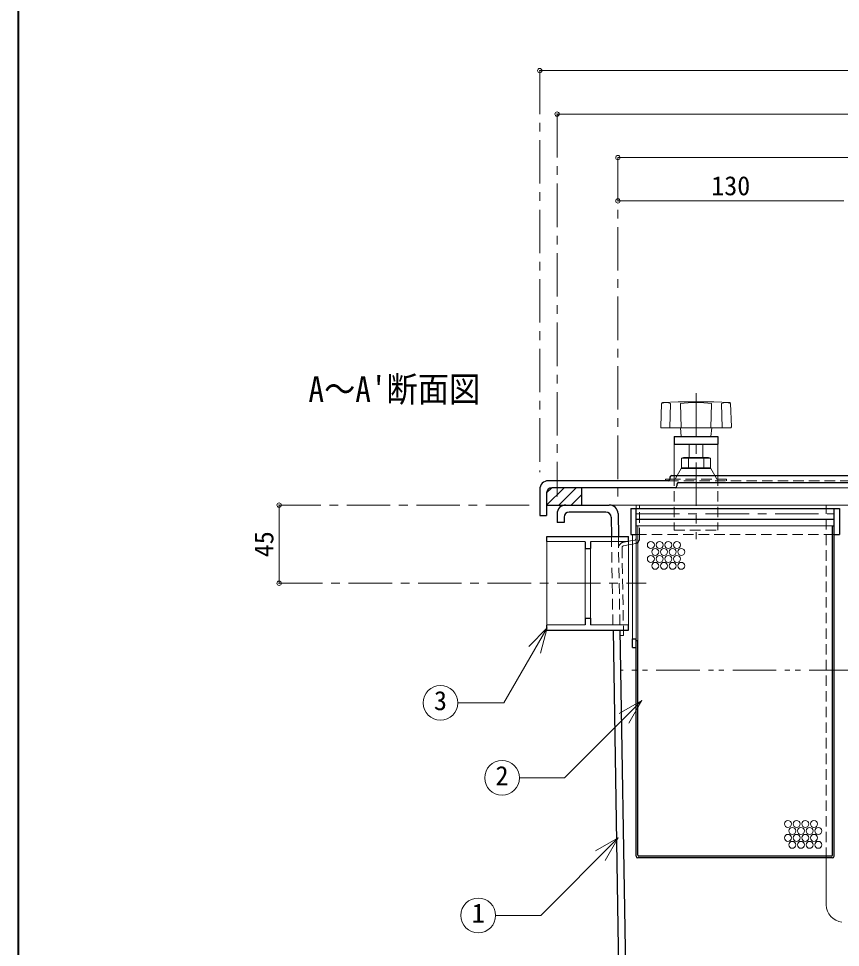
# Model space of a CAD drawing. Units: millimetres, scale not verified. Extents: x -1060 to 965, y -710 to 695.
# Drawn here: x -1060 to -587, y -402 to 133 of the extents above; entities that cross this region are included whole.
import ezdxf
from ezdxf.enums import TextEntityAlignment as Align

# ---------------------------------------------------------------- set-up
doc = ezdxf.new("R2010")
doc.units = ezdxf.units.MM
doc.header["$LTSCALE"] = 5
doc.header["$PDMODE"] = 32
doc.header["$PDSIZE"] = 2.5
for name, pattern in [('CHAIN1', [8, 5, -1, 1, -1]), ('DASHED1', [1.8, 1.2, -0.6]), ('DOUBLE_CHAIN1', [8.8, 5, -1, 0.6, -0.6, 0.6, -1])]:
    doc.linetypes.add(name, pattern=pattern)
doc.layers.add('0-0____1', color=7, linetype='Continuous', lineweight=18)
doc.styles.add('ＭＳ ゴシック', font='')
doc.styles.get('ＭＳ ゴシック').set_extended_font_data('MS Gothic')

msp = doc.modelspace()

# ---------------------------------------------------------------- linework, layer by layer
at = {"layer": '0-0____1', "color": 1, "lineweight": 40}
msp.add_line((-1059.952, -709.711), (-1059.952, 695.289), dxfattribs=at)
at = {"layer": '0-0____1', "color": 4, "linetype": 'CHAIN1', "lineweight": 9}
for p, q in [((-759.952, 102.789), (-759.952, -128.211)), ((-749.952, 77.789), (-749.952, -142.211)), ((-714.952, 52.789), (-714.952, -142.211)), ((-669.952, -82.711), (-669.952, -166.711)), ((-765.952, -147.211), (-909.952, -147.211)), ((-704.451, -152.211), (-590.451, -152.211)), ((-909.952, -192.211), (-698.751, -192.211))]:
    msp.add_line(p, q, dxfattribs=at)
at = {"layer": '0-0____1', "color": 4, "lineweight": 9}
for p, q in [((-169.952, 102.789), (-759.952, 102.789)), ((-749.952, 77.789), (-179.952, 77.789)), ((-214.952, 52.789), (-714.952, 52.789)), ((-714.952, 27.789), (-584.952, 27.789)), ((-682.452, -112.211), (-682.452, -130.211)), ((-657.452, -112.211), (-657.452, -130.211)), ((-753.014, -137.212), (-755.951, -140.149)), ((-745.942, -137.211), (-755.942, -147.211)), ((-738.871, -137.211), (-748.871, -147.211)), ((-735.952, -141.363), (-741.8, -147.211)), ((-909.952, -147.211), (-909.952, -192.211)), ((-719.869, -147.211), (-704.451, -147.211)), ((-702.451, -147.211), (-210.035, -147.211)), ((-594.952, -147.211), (-594.952, -149.211)), ((-703.451, -159.211), (-591.451, -159.211)), ((-594.952, -350.211), (-594.952, -377.211))]:
    msp.add_line(p, q, dxfattribs=at)
at = {"layer": '0-0____1'}
for p, q in [((-689.819, -88.646), (-690.303, -102.193)), ((-689.344, -88.164), (-680.193, -87.723)), ((-685.075, -102.711), (-684.575, -88.711)), ((-660.193, -87.711), (-679.711, -87.711)), ((-678.941, -88.711), (-678.441, -102.711)), ((-660.963, -88.711), (-661.463, -102.711)), ((-650.56, -88.164), (-659.711, -87.723)), ((-654.829, -102.711), (-655.329, -88.711)), ((-650.085, -88.646), (-649.601, -102.193)), ((-650.1, -102.711), (-689.803, -102.711)), ((-678.952, -102.711), (-678.452, -107.711)), ((-660.952, -102.711), (-661.452, -107.711)), ((-673.952, -112.211), (-673.952, -119.811)), ((-665.952, -112.211), (-665.952, -119.811)), ((-678.352, -125.811), (-678.352, -120.211)), ((-678.352, -120.211), (-661.552, -120.211)), ((-677.152, -119.811), (-662.752, -119.811)), ((-674.352, -125.811), (-674.352, -120.211)), ((-665.552, -120.211), (-662.752, -119.811)), ((-665.552, -125.811), (-665.552, -120.211)), ((-661.552, -120.211), (-662.752, -119.811)), ((-661.552, -125.811), (-661.552, -120.211)), ((-678.452, -126.211), (-680.785, -130.211)), ((-678.452, -126.211), (-661.452, -126.211)), ((-678.352, -125.811), (-661.552, -125.811)), ((-665.552, -125.811), (-662.752, -126.211)), ((-661.552, -125.811), (-662.752, -126.211)), ((-661.452, -126.211), (-659.119, -130.211)), ((-687.452, -132.211), (-687.452, -133.211)), ((-687.452, -132.211), (-684.952, -132.211)), ((-681.952, -137.211), (-525.978, -137.211)), ((-704.451, -149.211), (-704.451, -147.211)), ((-704.451, -159.211), (-703.451, -159.211)), ((-703.451, -225.211), (-703.451, -159.211)), ((-706.451, -224.211), (-706.451, -164.211)), ((-704.451, -224.211), (-704.451, -164.211)), ((-755.751, -216.361), (-755.751, -168.061)), ((-706.451, -167.579), (-708.751, -168.041)), ((-708.751, -168.061), (-708.751, -216.361)), ((-708.751, -170.08), (-706.451, -169.619)), ((-733.751, -212.211), (-733.751, -172.211)), ((-730.751, -212.211), (-730.751, -172.211)), ((-755.678, -217.909), (-780.56, -261.005)), ((-755.678, -217.909), (-766.285, -228.515)), ((-755.678, -217.909), (-759.561, -232.397)), ((-713.702, -222.211), (-711.702, -222.211)), ((-711.752, -219.211), (-711.702, -222.211)), ((-780.56, -261.005), (-807.083, -261.005)), ((-701.122, -259.601), (-714.113, -267.101)), ((-701.122, -259.601), (-708.622, -272.591)), ((-714.801, -338.738), (-759.365, -383.303)), ((-714.801, -338.738), (-727.791, -346.238)), ((-714.801, -338.738), (-722.301, -351.729)), ((-759.365, -383.303), (-785.308, -383.303))]:
    msp.add_line(p, q, dxfattribs=at)
at = {"layer": '0-0____1', "color": 5, "lineweight": 25}
for p, q in [((-682.452, -107.711), (-657.452, -107.711)), ((-682.452, -107.711), (-682.452, -112.211)), ((-682.452, -112.211), (-657.452, -112.211)), ((-657.452, -107.711), (-657.452, -112.211)), ((-685.952, -133.211), (-754.952, -133.211)), ((-684.952, -131.211), (-684.952, -132.211)), ((-683.952, -130.211), (-524.452, -130.211)), ((-759.952, -138.211), (-759.952, -153.211)), ((-681.952, -137.211), (-752.952, -137.211)), ((-735.952, -137.211), (-735.952, -147.211)), ((-680.952, -135.211), (-680.952, -136.211)), ((-679.952, -134.211), (-524.202, -134.211)), ((-755.952, -140.211), (-755.952, -153.211)), ((-755.952, -147.211), (-719.869, -147.211)), ((-707.451, -149.211), (-587.451, -149.211)), ((-707.451, -149.211), (-707.451, -164.211)), ((-704.451, -164.211), (-704.451, -149.211)), ((-590.451, -349.211), (-590.451, -149.211)), ((-587.451, -149.211), (-587.451, -164.211)), ((-759.952, -153.211), (-755.952, -153.211)), ((-749.952, -152.211), (-749.952, -157.211)), ((-745.952, -154.211), (-745.952, -157.211)), ((-721.836, -151.211), (-742.952, -151.211)), ((-718.837, -154.161), (-718.652, -165.211)), ((-714.87, -152.128), (-714.652, -165.211)), ((-745.952, -157.211), (-749.952, -157.211)), ((-704.451, -155.211), (-590.451, -155.211)), ((-591.451, -348.711), (-591.451, -159.211)), ((-591.451, -159.211), (-590.451, -159.211)), ((-755.751, -165.211), (-708.751, -165.211)), ((-755.751, -168.061), (-755.751, -165.211)), ((-708.751, -168.061), (-708.751, -165.211)), ((-707.451, -164.211), (-704.451, -164.211)), ((-590.451, -164.211), (-587.451, -164.211)), ((-733.751, -168.311), (-755.751, -168.061)), ((-733.751, -168.311), (-733.751, -172.211)), ((-708.751, -168.061), (-730.751, -168.311)), ((-730.751, -168.311), (-730.751, -172.211)), ((-733.751, -172.211), (-730.751, -172.211)), ((-733.751, -212.211), (-730.751, -212.211)), ((-733.751, -212.211), (-733.751, -216.111)), ((-730.751, -212.211), (-730.751, -216.111)), ((-733.751, -216.111), (-755.751, -216.361)), ((-755.751, -219.211), (-755.751, -216.361)), ((-755.751, -219.211), (-708.751, -219.211)), ((-717.752, -219.211), (-714.214, -431.545)), ((-713.752, -219.211), (-710.28, -427.545)), ((-706.451, -229.211), (-706.451, -224.211)), ((-706.451, -224.211), (-704.451, -224.211)), ((-704.451, -349.211), (-704.451, -224.211)), ((-706.451, -229.211), (-704.451, -229.211)), ((-704.451, -225.211), (-703.451, -225.211)), ((-703.451, -348.711), (-703.451, -225.211)), ((-591.451, -350.211), (-703.451, -350.211)), ((-591.951, -349.211), (-702.951, -349.211))]:
    msp.add_line(p, q, dxfattribs=at)
at = {"layer": '0-0____1', "linetype": 'DASHED1'}
msp.add_line((-685.952, -133.211), (-524.452, -133.211), dxfattribs=at)
at = {"layer": '0-0____1', "color": 4, "linetype": 'DASHED1', "lineweight": 9}
for p, q in [((-684.952, -132.211), (-652.452, -132.211)), ((-682.452, -130.211), (-682.452, -161.711)), ((-680.785, -130.211), (-681.952, -132.211)), ((-659.119, -130.211), (-657.952, -132.211)), ((-657.452, -130.211), (-657.452, -161.711)), ((-652.452, -132.211), (-652.452, -133.211)), ((-702.451, -166.359), (-702.451, -149.211)), ((-594.952, -350.211), (-594.952, -149.211)), ((-718.652, -165.211), (-717.752, -219.211)), ((-714.652, -165.211), (-713.752, -219.211)), ((-704.451, -164.211), (-590.451, -164.211)), ((-682.452, -161.711), (-657.452, -161.711)), ((-708.751, -168.041), (-712.134, -168.719)), ((-711.741, -170.68), (-708.751, -170.08)), ((-705.254, -167.339), (-706.451, -167.579)), ((-706.451, -169.619), (-704.86, -169.3)), ((-712.544, -171.678), (-711.752, -219.211))]:
    msp.add_line(p, q, dxfattribs=at)
at = {"layer": '0-0____1', "color": 4, "linetype": 'DOUBLE_CHAIN1', "lineweight": 9}
msp.add_line((-315.86, -242.211), (-713.369, -242.211), dxfattribs=at)
at = {"layer": '0-0____1'}
for points in [[(-678.352, -120.211), (-677.152, -119.811), (-674.352, -120.211)], [(-674.352, -120.211), (-669.952, -119.811), (-665.552, -120.211)], [(-678.352, -125.811), (-677.152, -126.211), (-674.352, -125.811), (-669.952, -126.211), (-665.552, -125.811)], [(-702.451, -149.211), (-702.451, -147.211), (-704.451, -147.211)], [(-701.122, -259.601), (-745.687, -304.166), (-771.629, -304.166)]]:
    msp.add_lwpolyline(points, dxfattribs=at)
at = {"layer": '0-0____1', "color": 5, "lineweight": 25}
msp.add_lwpolyline([(-708.751, -219.211), (-708.751, -216.361), (-730.751, -216.111)], dxfattribs=at)
at = {"layer": '0-0____1', "color": 4, "lineweight": 9}
for centre in [(-695.958, -170.156), (-690.958, -170.156), (-685.958, -170.156), (-680.958, -170.156), (-695.958, -178.156), (-693.458, -174.156), (-690.958, -178.156), (-688.458, -174.156), (-685.958, -178.156), (-683.458, -174.156), (-680.958, -178.156), (-678.458, -174.156), (-693.458, -182.156), (-688.458, -182.156), (-683.458, -182.156), (-678.458, -182.156), (-617.052, -330.683), (-612.052, -330.683), (-607.052, -330.683), (-602.052, -330.683), (-617.052, -338.683), (-614.552, -334.683), (-612.052, -338.683), (-609.552, -334.683), (-607.052, -338.683), (-604.552, -334.683), (-602.052, -338.683), (-599.552, -334.683), (-614.552, -342.683), (-609.552, -342.683), (-604.552, -342.683), (-599.552, -342.683)]:
    msp.add_circle(centre, 2, dxfattribs=at)
at = {"layer": '0-0____1'}
for centre in [(-817.083, -261.005), (-781.629, -304.166), (-795.308, -383.303)]:
    msp.add_circle(centre, 10, dxfattribs=at)
for centre, radius, start, end in [((-687.198, -95.346), 7.135, 68.42656, 111.57344), ((-689.32, -88.664), 0.5, 92.76051, 177.95459), ((-679.711, -97.711), 10, 90, 92.76051), ((-669.952, -169.267), 81.055, 83.6327, 96.3673), ((-660.193, -97.711), 10, 87.23949, 90), ((-652.705, -95.346), 7.135, 68.42656, 111.57344), ((-650.584, -88.664), 0.5, 2.04541, 87.23949), ((-689.803, -102.211), 0.5, 177.95459, 270), ((-650.1, -102.211), 0.5, 270, 2.04541)]:
    msp.add_arc(centre, radius, start, end, dxfattribs=at)
at = {"layer": '0-0____1', "color": 5, "lineweight": 25}
for centre, radius, start, end in [((-754.952, -138.211), 5, 90, 180), ((-685.952, -132.211), 1, 270, 0), ((-683.952, -131.211), 1, 90, 180), ((-752.952, -140.211), 3, 90, 180), ((-681.952, -136.211), 1, 270, 0), ((-679.952, -135.211), 1, 90, 180), ((-744.952, -152.211), 5, 90, 180), ((-719.869, -152.211), 5, 0.95484, 90), ((-742.952, -154.211), 3, 90, 180), ((-721.836, -154.211), 3, 0.95484, 90), ((-703.451, -349.211), 1, 180, 270), ((-702.951, -348.711), 0.5, 180, 270), ((-591.951, -348.711), 0.5, 270, 0), ((-591.451, -349.211), 1, 270, 0)]:
    msp.add_arc(centre, radius, start, end, dxfattribs=at)
at = {"layer": '0-0____1', "color": 4, "linetype": 'DASHED1', "lineweight": 9}
for centre, radius, start, end in [((-711.544, -171.661), 3, 101.34524, 180.95484), ((-711.544, -171.661), 1, 101.34524, 180.95484), ((-705.451, -166.359), 1, 281.34524, 0), ((-705.451, -166.359), 3, 281.34524, 0)]:
    msp.add_arc(centre, radius, start, end, dxfattribs=at)
at = {"layer": '0-0____1', "color": 4, "lineweight": 9}
msp.add_arc((-584.952, -377.211), 10, 180, 264.26083, dxfattribs=at)
at = {"layer": '0-0____1', "color": 1}
for p in [(-759.952, 102.789), (-749.952, 77.789), (-714.952, 52.789), (-714.952, 27.789), (-909.952, -147.211), (-909.952, -192.211)]:
    msp.add_point(p, dxfattribs=at)

# ---------------------------------------------------------------- texts
at = {"layer": '0-0____1', "style": 'ＭＳ ゴシック'}
for s, p in [('130', (-661.202, 27.789)), ('3', (-820.833, -268.505)), ('2', (-785.379, -311.666)), ('1', (-799.058, -390.803))]:
    msp.add_text(s, height=11, dxfattribs=at).set_placement(p, align=Align.BOTTOM_LEFT)
at = {"layer": '0-0____1', "style": 'ＭＳ ゴシック', "width": 0.9}
msp.add_text("A～A'断面図", height=14.66, dxfattribs=at).set_placement((-893.077, -92.211), align=Align.BOTTOM_LEFT)
at = {"layer": '0-0____1', "style": 'ＭＳ ゴシック'}
msp.add_text('45', height=11, rotation=90, dxfattribs=at).set_placement((-909.952, -177.211), align=Align.BOTTOM_LEFT)

doc.saveas('drawing.dxf')
